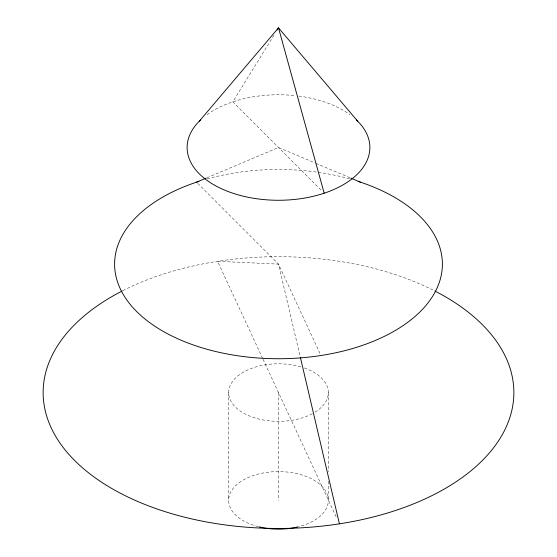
<?xml version="1.0" encoding="UTF-8"?>
<svg xmlns="http://www.w3.org/2000/svg" width="557" height="557" viewBox="0 0 557 557"><rect width="100%" height="100%" fill="white"/><g stroke="black" fill="none" stroke-linecap="round" stroke-linejoin="round"><path stroke-width="0.42" stroke-dasharray="2.79 2.09" d="M273.933 35.244L232.812 101.827L322.364 191.371M206.898 177.794L278.5 147.514L315.095 162.985M315.896 163.326L350.102 177.794M197.777 183.385L278.5 264.115L320.553 354.725M262.688 358.513L217.585 261.324L278.5 264.115L300.126 356.327M263.05 359.3L336.874 518.351M328.345 392.581L328.345 471.688M328.345 481.248L328.345 500.374M278.5 392.581L278.5 500.374M228.655 392.581L228.655 500.374M207.065 114.617A91.376 52.755 0 0 1 295.509 95.679M298.858 96.083A91.376 52.755 0 0 1 349.935 114.617M206.995 178.964A163.897 94.627 0 0 1 350.005 178.964M122.888 290.629A235.367 135.887 0 0 1 434.112 290.629M304.275 367.954A49.845 28.776 0 0 1 313.744 412.925M312.303 413.726A49.845 28.776 0 0 1 246.11 414.45A49.845 28.776 0 0 1 237.073 376.581A49.845 28.776 0 0 1 301.142 366.945M258.218 526.657A49.845 28.776 0 0 1 239.225 482.654A49.845 28.776 0 0 1 317.775 482.654A49.845 28.776 0 0 1 298.782 526.657"/><path stroke-width="0.84" d="M277.128 30.071L278.5 27.85L357.636 121.134M199.364 121.134L278.5 27.85L324.188 193.202M196.551 182.167L206.097 178.129M350.903 178.129L360.449 182.167M300.327 357.169L339.415 523.838M356.48 120.013A91.376 52.755 0 0 1 337.814 187.646A91.376 52.755 0 0 1 219.186 187.646A91.376 52.755 0 0 1 200.52 120.013M358.088 181.394A163.897 94.627 0 0 1 404.633 324.536A163.897 94.627 0 0 1 152.367 324.536A163.897 94.627 0 0 1 198.912 181.394M434.857 291.012A235.367 135.887 0 0 1 448.162 486.762A235.367 135.887 0 0 1 108.838 486.762A235.367 135.887 0 0 1 122.143 291.012M297.974 526.859A49.845 28.776 0 0 1 259.026 526.859"/></g></svg>
